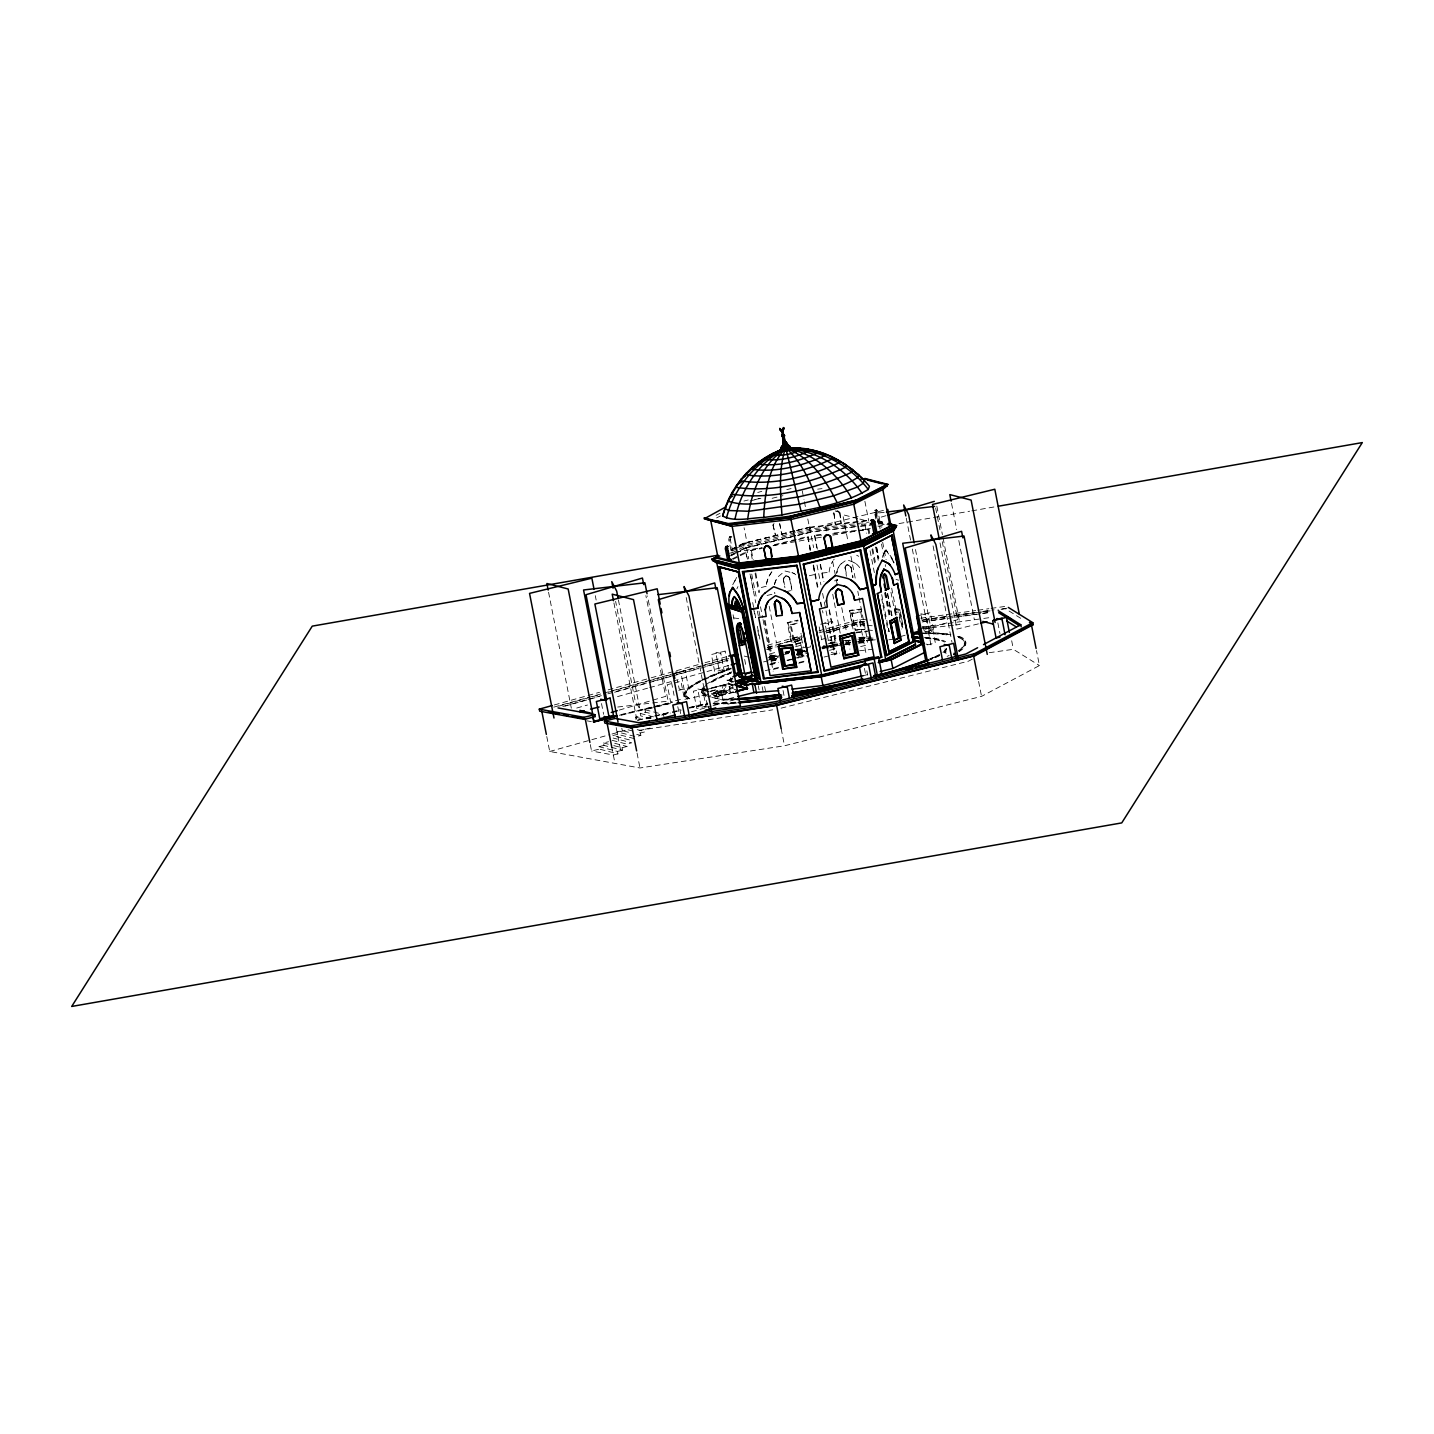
<?xml version="1.0" encoding="UTF-8"?>
<svg xmlns="http://www.w3.org/2000/svg" width="1434" height="1434" viewBox="0 0 1434 1434"><rect width="100%" height="100%" fill="white"/><g stroke="black" fill="none" stroke-linecap="round" stroke-linejoin="round"><path stroke-width="0.75" stroke-dasharray="5 3.75" d="M841.328 563.723A8.747 7.654 63.2 0 0 839.732 565.337A18.212 15.935 63.2 0 0 836.972 572.291L836.775 572.542A18.893 16.527 63.2 0 0 836.649 573.636M727.325 692.389L723.31 690.435L724.242 685.076L725.98 685.524L725.048 690.883L727.325 692.389L723.471 693.339L715.172 691.331L722.682 694.128L724.457 692.747L724.188 691.367L716.857 689.467L717.125 690.847L724.457 692.747M723.471 693.339L724.779 685.828L725.98 685.524M895.82 615.527L894.78 608.231L899.835 609.54L903.348 631.605M810.174 550.405L807.969 536.459L771.833 545.296M732.738 584.731L736.717 577.203L733.079 584.696M736.879 588.818L737.954 586.578M892.593 559.511A26.672 7.797 76.3 0 0 892.378 559.063A17.029 4.983 76.3 0 0 890.55 556.016L886.122 549.993L883.362 554.349A17.029 4.983 76.3 0 0 882.609 556.733A26.672 7.797 76.3 0 0 882.484 557.467M886.122 549.993L883.72 554.259A17.029 4.983 76.3 0 0 882.968 556.643A26.672 7.797 76.3 0 0 882.842 557.396M958.611 650.552A92.887 13.731 -11.1 0 0 961.085 648.652L963.756 645.21A184.43 27.264 -11.1 0 0 957.822 636.624M959.095 636.32A185.775 27.461 -11.1 0 1 965.082 644.977L962.393 648.437A94.25 13.928 -11.1 0 1 958.808 651.054A92.887 13.731 -11.1 0 0 961.228 649.297L963.881 645.874A184.43 27.264 -11.1 0 0 957.948 637.27M958.934 651.699A94.25 13.928 -11.1 0 0 962.519 649.1L965.207 645.641A185.775 27.461 -11.1 0 0 954.237 635.585M869.703 533.323L868.861 528.949L868.018 529.863M776.547 655.786L771.582 657.614L782.211 655.033M852.28 613.698L861.565 611.816L851.778 612.963L855.202 630.422L865.007 629.275L855.435 629.795L851.778 612.963M899.028 612.121L895.3 612.085L899.028 612.121L902.452 629.58L901.538 628.988M841.149 563.795L846.813 559.672L853.624 562.289A8.747 7.654 63.2 0 1 855.757 563.472A18.481 16.168 63.2 0 1 860.418 568.778M972.288 659.156L968.47 661.182L779.182 708.629M546.766 736.52L549.706 751.47L639.976 767.979L784.506 745.77L981.555 696.386L1039.435 665.555L1036.495 650.606M716.104 515.29L719.976 513.336M716.606 517.907L720.477 515.953M731.215 549.383L737.076 546.426M739.012 545.44L742.92 543.468L809.995 527.103L810.658 532.122L797.734 535.276M731.268 549.688L743.439 543.791L746.021 547.896L740.374 550.746M731.716 549.885L745.608 542.877L794.687 530.903M730.999 550.513L732.469 550.333L730.408 539.829A3.639 1.685 83.4 0 1 730.964 537.105A4.535 2.097 83.4 0 0 731.286 536.334L729.816 536.513A4.535 2.097 83.4 0 1 729.476 537.23A3.639 1.685 83.4 0 0 728.902 540.009L730.999 550.513L733.849 549.079M735.427 548.72L747.06 542.859L744.085 527.748M732.093 551.068L743.708 545.207L795.261 532.623M731.806 552.986L737.506 550.118M739.406 549.168L745.106 546.282L810.389 530.347L859.056 524.683M730.874 555.012L738.402 551.23M740.285 550.28L745.931 547.429L810.568 531.656L858.751 526.045M730.964 555.496L738.492 551.696M730.713 555.908L734.674 553.9M736.664 552.897L746.594 547.896L795.673 535.922M732.362 558.794L738.098 555.908M739.998 554.94L745.734 552.054L747.562 559.332M732.882 559.403L738.815 556.553M740.356 555.639L746.289 552.789M837.331 510.88L836.614 511.257A4.535 3.961 63.2 0 1 835.628 510.845A4.535 3.961 63.2 0 1 835.269 511.185M833.996 513.605L835.323 524.468L833.996 513.605A3.639 3.191 63.2 0 1 834.212 512.601M820.929 534.541L814.404 535.294L821.592 535.205M822.202 573.044L829.103 572.309M844.823 568.222A3.944 3.46 63.2 0 1 846.347 565.39A4.356 3.818 63.2 0 0 847.118 564.709L847.53 564.494A4.356 3.818 63.2 0 0 848.534 564.96A3.944 3.46 63.2 0 1 851.079 567.344L853.051 577.4M846.347 565.372L846.759 565.175A4.356 3.818 63.2 0 0 847.53 564.494M847.118 564.709A4.356 3.818 63.2 0 0 848.103 565.175L848.534 564.96M836.972 572.291L836.811 572.381A18.212 15.935 63.2 0 1 839.589 565.426M846.777 565.175A3.944 3.46 63.2 0 0 845.253 568.025L846.418 576.289M851.079 567.344L852.621 577.615M837.42 580.501L837.402 579.479L837.42 580.501L833.728 580.931M947.121 656.342L949.129 655.481M796.82 530.383L809.995 527.103M885.997 515.684L877.931 518.068L880.082 529.021M619.327 710.081L665.663 696.368L645.874 595.576M901.144 636.391L905.177 635.208M925.324 629.257L951.513 621.496M953.538 620.904L957.554 619.721L942.084 540.833M727.863 704.273L735.929 701.889M554.349 704.936L599.555 692.281M608.177 689.862L649.064 678.407M651.215 677.798L702.893 663.333M705.044 662.723L728.723 656.091M767.459 645.246L801.911 635.603M819.119 630.781L860.024 619.327L870.797 620.115M553.775 707.141L601.24 693.841M603.391 693.249L728.508 658.206M767.351 647.326L802.305 637.628M819.119 632.824L860.418 621.334L864.738 621.657M558.937 706.084L599.771 694.648M608.357 692.228L647.057 681.401M649.19 680.792L670.682 674.769M672.833 674.177L698.627 666.953M700.778 666.344L728.723 658.529M767.405 647.684L776.009 645.282M778.16 644.673L801.785 638.058M825.428 631.426L859.826 621.8L864.075 622.123M562.845 706.442L605.757 694.432M607.908 693.823L650.821 681.813M652.972 681.204L674.41 675.199M676.561 674.589L698.017 668.585M706.603 666.183L728.06 660.178M766.67 649.351L775.256 646.949M794.561 641.536L800.997 639.743M826.755 632.519L856.779 624.113L863.071 624.579M564.96 706.137L599.484 696.476M614.577 692.246L646.931 683.176M649.1 682.584L670.664 676.543M672.833 675.934L698.716 668.674M700.867 668.083L726.751 660.823M767.746 649.351L776.368 646.931M797.179 623.109L790.224 624.794L793.647 642.271L802.251 639.672M825.984 633.039L856.188 624.579L865.007 625.224M576.737 708.038L587.474 705.026M617.516 696.619L647.541 688.195M649.692 687.603L671.148 681.598M673.299 680.989L729.081 665.358M769.843 653.94L776.278 652.147M795.583 646.734L802.018 644.924M821.323 639.528L836.345 635.316M549.706 751.47L609.88 734.62M612.031 734.011L627.07 729.798M691.547 711.748L710.888 706.335M713.039 705.725L734.531 699.702M757.744 492.454L761.812 491.36M754.911 499.677L759.195 498.53M820.732 624.256L832.491 621.316L835.861 638.542L828.027 640.496M790.242 639.474L802 636.553M673.478 673.568L685.237 670.646L688.607 687.872L678.82 690.31M916.559 616.064L930.29 612.659L933.659 629.885L925.826 631.82M797.555 655.732L807.342 653.295M918.244 629.132L931.957 625.726L935.344 642.934L927.493 644.888M705.134 688.302L693.375 691.224L696.763 708.45L706.55 706.012M680.397 699.487L670.61 701.925L667.222 684.717L680.935 681.293L684.323 698.519M786.8 489.603L791.102 488.564M743.941 501.04L748.243 499.982M750.107 500.95L760.88 498.315M772.137 498.297L782.91 495.662M875.833 518.965L874.597 512.655A3.639 1.058 76.3 0 1 874.901 510.612A4.535 1.326 76.3 0 0 875.116 510.146L876.658 509.769A4.535 1.326 76.3 0 0 877.07 510.361A3.639 1.058 76.3 0 1 878.271 512.798L880.315 523.32L878.755 523.697L876.694 513.193A3.639 1.058 76.3 0 0 875.582 510.791M874.883 510.576L876.443 510.181A4.535 1.326 76.3 0 0 876.658 509.769M877.07 510.361L875.529 510.737A4.535 1.326 76.3 0 1 875.116 510.146M794.974 531.207L742.92 543.468L745.608 542.877L748.745 558.848M796.569 530.759L810.049 527.425M883.469 510.379L825.428 524.539L827.149 533.287M874.597 512.655L876.156 512.279A3.639 1.058 76.3 0 1 876.461 510.235M797.412 532.104L810.282 528.949L869.094 522.101M876.694 513.193L878.253 512.816M746.021 547.896L795.565 535.796M797.806 535.384L810.604 532.265L858.841 526.511M752.205 558.866L750.556 550.477L761.185 547.878M750.556 550.477L762.386 548.415M773.051 545.745L807.718 537.338L810.282 550.423M809.296 575.751L814.996 574.425L813.275 565.695M767.065 595.451L774.969 593.568L774.665 592.601L774.862 593.551M785.724 591.74L792.16 590.324L789.793 578.26A3.944 3.728 -75.6 0 0 787.141 576.163A4.356 4.123 -75.6 0 1 786.101 575.805L785.796 575.733A4.356 4.123 -75.6 0 1 784.972 576.54A3.944 3.728 -75.6 0 0 783.34 579.677L784.936 587.725M733.814 617.911L740.894 618.95M790.905 641.213L787.266 622.661L797.788 620.097M787.266 622.661L798.236 620.814M790.224 624.794L797.501 623.826M801.57 639.707L794.364 641.482L791.209 625.367M793.647 642.271L801.911 640.245M796.3 643.597L805.926 641.231M795.942 644.296L802.305 642.755M784.954 652.147L810.873 645.874M785.187 653.689L789.507 652.631M798.146 650.516L802.448 649.477M784.344 654.513L788.592 653.474M797.089 651.394L803.47 649.835M769.807 658.331L778.268 656.252M797.34 651.592L803.703 650.05M769.395 658.887L777.999 656.79M797.34 652.058L803.793 650.498M769.807 659.909L778.286 657.847M797.143 653.133L805.836 651.126M844.196 643.024L822.757 646.895L828.458 648.204M763.533 661.916L778.375 658.296M797.232 653.581L805.765 651.502M822.847 647.343L833.513 644.726M770.99 660.859L777.389 659.282M796.605 654.603L805.137 652.524M822.202 648.347L828.601 646.788M771.42 660.841L777.766 659.299M796.82 654.639L805.299 652.578M826.468 647.415L850.219 643.723M771.08 661.307L777.855 659.748M796.677 655.051L805.388 653.026M821.987 648.867L828.691 647.236M832.598 646.286L843.801 644.942M770.811 663.494L777.174 661.934M798.362 656.772L804.707 655.213M769.879 664.39L778.483 662.293M787.069 660.196L791.371 659.138M793.522 658.618L804.259 655.983M770.183 664.784L778.662 662.705M787.123 660.644L795.601 658.582M797.716 658.063L808.31 655.463M829.515 650.301L835.861 648.742L836.882 653.904L832.634 654.944M860.633 646.573L867.086 644.995M733.276 682.1L727.038 680.074L732.774 678.658M765.254 670.682L780.096 667.061M799.168 662.418L807.647 660.339M830.949 654.657L839.625 653.097M727.128 680.523L731.734 679.483M773.32 669.427L779.666 667.885M798.738 663.225L807.217 661.146M824.174 657.023L830.519 655.463M733.437 688.266L704.345 695.365L703.269 689.897L728.884 683.57L733.419 684.735M706.747 689.449L728.884 683.57M703.359 690.363L728.651 684.197L733.025 685.327M978.418 623.862L956.926 629.114L939.772 541.64M710.78 691.027L717.018 689.521L708.808 692.013L702.624 689.969L709.113 691.851M729.207 686.725L732.935 684.86M715.172 691.331L717.125 690.847M621.101 714.58L672.349 702.068M733.383 687.119L729.458 688.069L737.309 690.095M619.398 715.279L672.223 702.373M684.86 699.29L705.6 694.916L703.377 692.353A140.944 20.829 -11.1 0 1 704.219 687.513M705.474 694.253L704.184 694.576A142.289 21.026 -11.1 0 1 702.911 687.728M621.227 715.243L670.341 703.252M722.682 694.128L720.908 695.526L713.576 693.644L715.351 692.246M670.234 703.538L644.942 709.722L663.494 714.49L669.947 712.913M711.622 694.128L719.133 696.942L711.802 695.042L713.576 693.644M733.706 692.335L721.589 695.293L715.817 693.805L724.188 691.367M715.817 693.805L724.027 691.313M725.586 691.941L721.714 692.873L723.023 685.38L724.779 685.828M651.036 718.542L640.729 715.889L640.245 713.433L645.425 712.178L651.61 713.756M713.397 692.73L721.822 694.665L732.362 692.102M733.616 691.869L721.589 695.293M718.954 696.01L720.908 695.526M636.051 719.599L635.567 717.143L640.729 715.889M719.133 696.942L709.848 695.526M637.395 720.173L652.542 716.48M654.711 715.942L669.821 712.268M689.162 707.536L707.625 703.036L707.733 704.309L691.869 707.787M735.767 698.645L722.736 699.344A134.204 19.843 -11.1 0 0 734.674 699.021M637.843 720.298L652.936 716.606M655.087 716.086L670.18 712.393M672.331 711.873L680.953 709.776M689.575 707.661L707.589 703.646M689.306 708.199L707.751 703.682M714.24 702.104L724.116 699.003M646.591 718.846L650.911 717.789M661.683 715.154L670.305 713.057M672.456 712.519L681.078 710.422M711.945 697.318L722.897 700.133L735.714 697.014M634.204 738.582L617.713 734.351L617.247 731.896L622.302 730.659L628.486 732.254M617.713 734.351L612.659 735.588L631.211 740.356M863.196 675.701L867.445 674.661M650.014 728.06L644.942 729.297L645.425 731.752L640.371 732.989L636.248 731.914M613.806 745.608L622.051 747.723L622.517 750.179L603.983 745.411L603.499 742.955L608.554 741.719M640.371 732.989L640.855 735.427L635.782 736.664L617.247 731.896M598.91 746.648L617.462 751.416L617.946 753.872L599.394 749.104L598.91 746.648L603.983 745.411M590.288 744.587L591.561 751.004L599.394 749.104M612.193 740.338L626.622 744.049L631.695 742.812L613.143 738.044M622.051 747.723L627.106 746.487L626.622 744.049M617.462 751.416L622.517 750.179M617.946 753.872L613.34 755.001L591.561 751.004M726.984 553.649L762.279 547.483M773.302 545.547L821.843 537.069M832.867 535.133L870.366 528.572M899.046 523.571L969.635 511.221M971.84 510.845L993.905 506.991M639.098 730.354L772.639 709.83M920.843 618.215L975.712 610.543M977.898 610.239L988.868 608.697M991.073 608.392L1006.435 606.241L1006.829 608.267L998.046 609.504M923.962 619.631L945.902 616.566M954.668 615.347L974.403 612.587M983.186 611.368L994.138 609.826M923.442 619.918L945.382 616.853M954.166 615.634L980.497 611.942M982.684 611.637L989.263 610.723M922.241 620.348L946.315 616.996M948.501 616.692L974.761 613.017M976.948 612.712L990.069 610.884M1001.022 609.342L1005.395 608.733L1022.155 619.183M923.388 621.531L945.382 618.466M954.184 617.229L980.569 613.537M982.774 613.232L989.37 612.318M922.17 621.962L990.159 612.461M922.205 627.034L981.591 618.735M983.796 618.43L990.392 617.498M989.281 652.685L1013.354 649.315L1039.435 665.555M884.24 512.297L875.475 513.318L876.766 519.897M922.779 628.827L953.449 625.224M955.636 624.973L960.027 624.453L942.837 536.8M617.731 707.034L668.119 701.118L647.487 595.935M817.631 489.155L822.023 488.636M809.618 527.246L870.33 520.183M729.816 536.513A4.535 2.097 83.4 0 0 730.336 536.8L731.824 536.621M809.475 527.604L869.291 520.524M729.476 537.23L730.946 537.051M728.938 540.009L730.408 539.829M861.278 524.414L870.115 523.392M860.938 525.776L871.89 524.503M860.472 526.457L871.98 524.987M833.996 533.018L860.131 529.971M862.318 529.72L868.861 528.949M832.527 533.986L868.179 529.773L868.879 534.219M753.226 589.894L750.574 574.586M853.015 628.988L849.376 610.436L861.368 609.038M849.376 610.436L861.834 609.791M856.206 632.233L866.871 630.978M855.847 632.878L867.911 631.462M858.643 637.646L867.391 636.553M857.891 639.223L871.191 637.682M846.311 641.177L850.667 640.657M859.378 639.654L874.632 637.879M846.365 642.773L850.667 642.271M859.289 641.267L874.381 639.51M833.387 644.386L837.814 643.884M857.711 641.554L870.976 640.012M833.477 644.852L837.904 644.332M857.801 642.002L868 640.711M858.643 642.844L867.552 641.715M845.827 644.798L850.308 644.171M858.733 643.292L867.642 642.163M888.865 639.797L893.669 639.134M859.522 650.785L872.786 649.243M723.238 699.684L737.847 699.254M713.092 703.198L726.088 702.803A150.516 22.245 -11.1 0 0 735.929 702.158M714.204 703.449L725.21 703.126A151.861 22.442 -11.1 0 0 735.122 702.481M713.218 703.843L726.231 703.449A150.516 22.245 -11.1 0 0 736.054 702.803M714.329 704.112L725.335 703.771A151.861 22.442 -11.1 0 0 739.424 702.803M864.612 623.198L855.793 622.553L856.188 624.579M867.212 625.385L873.844 625.887M872.464 630.404L857.801 629.311L856.779 624.113M587.115 720.854L591.346 721.625M920.861 613.806L925.97 614.917L929.357 632.143L924.249 631.014L922.976 624.561M922.546 626.855L927.655 627.984L931.042 645.21L925.934 644.081M824.783 622.84L828.189 623.593L831.559 640.819L826.45 639.689M749.122 657.166L743.995 656.037L746.11 666.792M675.826 671.793L680.935 672.904L684.305 690.13L679.196 689.001L677.511 680.397M877.787 520.757L886.122 522.908M877.841 521.08L886.176 523.213M877.303 521.241L885.585 523.356M878.289 522.227L888.22 524.772M877.59 522.657L885.853 524.79M879.365 523.464L885.764 525.095M857.675 518.516L842.762 514.681L847.924 540.923M859.808 519.072L864.057 520.166L866.638 533.287M878.415 524.701L882.484 525.74M877.913 526.063L881.928 527.085M773.016 525.095L775.597 535.724L773.016 525.095A3.639 3.442 -75.6 0 1 773.661 523.302M895.999 579.479L898.652 580.161M751.47 551.014L753.298 559.78M792.285 572.793L791.927 572.704A8.747 8.263 -75.6 0 1 794.167 573.636A18.481 17.459 -75.6 0 1 795.798 574.765M784.972 576.54L785.276 576.611A4.356 4.123 -75.6 0 0 786.101 575.805M785.796 575.733A4.356 4.123 -75.6 0 0 786.836 576.074A3.944 3.728 -75.6 0 1 789.489 578.171L789.793 578.26M783.34 579.677L785.24 587.797M894.565 609.127L899.172 610.31M766.168 586.273L758.873 588.119M800.656 633.792L801.642 634.043M828.386 646.824L822.775 645.39L823.439 648.831M830.25 647.308L835.861 648.742M831.272 652.47L836.882 653.904M804.044 651.126L805.03 651.377M732.864 679.107L730.211 678.013M733.581 681.455L727.827 679.967L728.651 684.197M727.038 680.074L733.67 681.903M728.562 683.731L733.509 685.201M725.712 690.148L737.936 693.285M723.31 690.435L725.048 690.883M703.269 689.897L709.023 691.385M715.727 693.339L721.911 695.131M702.535 679.931A158.547 23.428 -11.1 0 0 686.133 695.884L689.073 698.268M686.115 695.884L689.216 698.914M640.245 713.433L656.736 717.681M635.567 717.143L641.751 718.739M637.18 729.619L645.425 731.752M628.002 729.798L634.187 731.394M636.732 734.369L640.855 735.427M614.738 743.314L627.106 746.487M603.499 742.955L611.744 745.088M705.779 695.078L703.502 693.016A140.944 20.829 -11.1 0 1 704.345 688.159M684.789 696.153L687.424 699.075L684.789 696.153A159.891 23.643 -11.1 0 1 706.388 677.69M885.782 550.082L890.209 556.105A17.029 4.983 76.3 0 1 892.02 559.152M1011.687 640.765L1013.354 649.315M997.849 622.84L999.964 633.595M951.531 503.352L956.675 529.594M958.808 540.51L974.26 619.237M978.615 681.437L981.555 696.386M936.814 506.13L942.407 534.613M935.631 507.959L936.922 514.537M937.352 516.724L938.643 523.302M939.073 525.489L939.933 529.863M933.068 545.87L951.979 642.289M945.024 648.795L946.297 655.248M946.512 648.293A166.792 24.647 -11.1 0 1 944.648 650.857L944.791 651.52A75.195 11.114 -11.1 0 1 943.715 652.506M915.484 549.527L931.813 632.806L926.884 623.324L912.275 548.81M939.449 654.979A76.629 11.329 -11.1 0 1 934.161 657.399L934.287 658.045A134.204 19.843 -11.1 0 1 930.899 659.425M906.252 518.14L910.554 540.044M939.36 654.549A75.195 11.114 -11.1 0 1 933.086 657.489L933.211 658.134A132.86 19.646 -11.1 0 1 929.859 659.515M921.291 615.957L922.564 622.41M900.247 611.601L901.466 617.785M901.861 619.846L903.492 628.092M899.172 616.907L900.355 622.948M882.663 542.177L886.104 559.708M891.697 588.191L896.859 614.487M876.156 512.279L878.217 522.783M894.78 608.231L896.34 615.58M881.498 544.006L884.061 557.145M890.944 592.206L895.246 614.128M887.7 593.568L892.36 617.301M887.341 593.658L892.002 617.391M876.819 547.752L878.863 558.22M885.62 592.636L890.299 616.495M876.461 547.143L878.612 558.041M885.37 592.547L890.012 616.19M876.12 547.232L878.253 558.131M875.6 547.017L878.2 560.246M884.581 592.851L889.367 617.212M864.881 501.291L868.699 520.721M888.524 628.182L889.205 631.641M872.714 548.63L875.708 563.938M881.713 594.554L889.008 631.731M872.033 549.401L874.865 564.745M881.785 599.089L882.627 603.373M883.039 605.524L884.312 611.977M884.724 614.128L888.112 631.318M870.062 550.781L874.364 572.632M850.918 556.231L855.202 578.099M857.783 591.22L858.643 595.594M859.074 597.781L867.229 639.331M860.83 612.694L863.985 628.809M860.024 619.327L860.418 621.334M859.826 621.8L866.53 655.983M866.853 670.861L867.695 675.163M845.253 568.025L846.831 576.074M864.433 668.387L865.706 674.84M849.896 611.189L853.23 628.217M832.724 561.716L835.735 577.024M836.165 579.211L837.026 583.584M841.74 607.64L846.454 631.695M848.175 640.442L849.896 649.19M832.742 594.232L840.199 633.165M814.942 535.975L817.344 549.15M820.499 564.333L823.905 581.648M829.372 609.575L835.413 642.432L829.031 609.898M814.404 535.294L816.86 547.878M820.158 564.638L823.492 581.702M833.423 644.278L835.197 653.617M802.287 490.93L803.972 499.57M804.402 501.721L805.675 508.192M807.79 518.983L813.616 547.609M817.022 564.996L820.911 584.857M822.596 593.371L825.59 608.643M826.02 610.83L834.678 654.962M807.969 536.459L810.533 549.581M813.544 564.888L818.258 588.944M820.84 602.065L822.973 612.999M825.554 626.12L826.844 632.681M827.275 634.868L828.565 641.428M813.168 565.659L817.398 587.277M820.356 602.316L821.198 606.618M819.19 626.891L821.736 639.797M801.498 638.13L803.201 646.788M789.489 578.171L791.855 590.252M788.27 623.234L792.016 642.396M769.18 606.241L776.493 642.97M783.054 690.525L784.308 696.996M755.754 572.829L759.59 592.385M765.075 620.313L772.227 656.844M755.091 573.546L758.819 592.547M764.358 620.743L772.101 661.576M760.522 606.761L762.619 617.48M763.031 619.631L773.141 671.166M751.739 574.084L756.489 598.283M759.016 611.189L759.93 615.813M781.154 728.687L784.506 745.77M745.734 552.054L747.239 559.368M750.018 573.923L755.754 602.782M757.313 611.099L758.281 615.67M752.689 602.513L754.374 611.153M754.804 613.304L755.646 617.624M757.349 626.246L758.622 632.735M759.034 634.886L759.877 639.206M753.621 609.02L755.324 617.66M757.851 630.601L759.124 637.09M764.645 686.528L765.505 690.919M762.207 686.814L763.067 691.206M758.263 685.757L759.088 689.987M733.097 614.774L733.939 619.076M730.892 677.888L732.702 687.101M729.117 686.277L730.103 691.278M721.822 694.665L722.897 700.133M716.373 693.267L717.448 698.734M686.205 597.512L707.267 704.901M679.806 709.221L680.666 713.594M677.78 706.657L679.214 713.54M671.524 682.441L674.07 695.365M663.368 713.845L663.978 716.946M644.816 709.059L645.425 712.178M618.413 599.896L639.923 709.454L634.993 699.971L615.634 601.366M613.913 602.907L636.66 718.793M637.037 753.029L639.976 767.979M621.818 728.203L622.302 730.659M595.289 595.666L596.15 600.039M616.172 727.558L620.689 750.627M611.655 746.415L614.989 763.408M601.509 703.556L603.624 714.311M548.577 592.26L571.324 708.163M736.951 699.577A134.204 19.843 -11.1 0 1 722.861 699.989L704.327 695.221A142.289 21.026 -11.1 0 1 706.012 685.488M710.655 682.333A142.289 21.026 -11.1 0 1 731.932 672.492M770.775 659.855A142.289 21.026 -11.1 0 1 778.554 657.722M939.485 655.195A75.195 11.114 -11.1 0 1 933.211 658.134M946.637 648.957A166.792 24.647 -11.1 0 1 944.791 651.52M926.095 638.453A166.792 24.647 -11.1 0 1 941.278 641.177M796.802 653.33A100.308 14.824 -11.1 0 1 805.693 651.287M827.561 646.824A100.308 14.824 -11.1 0 1 836.685 645.175M845.719 643.687A100.308 14.824 -11.1 0 1 850.165 642.988M858.894 641.751A100.308 14.824 -11.1 0 1 867.319 640.675M871.388 640.227A100.308 14.824 -11.1 0 1 875.367 639.815M711.891 682.154A140.944 20.829 -11.1 0 1 731.089 673.138M771.456 659.909A140.944 20.829 -11.1 0 1 777.21 658.314M924.589 633.685A184.43 27.264 -11.1 0 1 946.727 634.832M796.067 650.749A117.964 17.441 -11.1 0 1 802.377 649.315M830.232 643.669A117.964 17.441 -11.1 0 1 836.685 642.504M845.2 641.052A117.964 17.441 -11.1 0 1 849.43 640.371M859.826 638.811A117.964 17.441 -11.1 0 1 867.928 637.7M686.259 696.548A158.547 23.428 -11.1 0 1 702.66 680.576M704.255 679.806A158.547 23.428 -11.1 0 1 729.243 669.75M768.05 657.812A158.547 23.428 -11.1 0 1 775.74 655.75L775.615 655.087A158.547 23.428 -11.1 0 0 769.825 656.647M800.011 652.362A101.653 15.021 -11.1 0 1 805.442 651.126M822.023 647.666A101.653 15.021 -11.1 0 1 827.597 646.609M829.461 646.268A101.653 15.021 -11.1 0 1 836.847 644.942M846.006 643.436A101.653 15.021 -11.1 0 1 849.609 642.862M859.342 641.464A101.653 15.021 -11.1 0 1 872.015 639.923M925.432 638.005A168.136 24.844 -11.1 0 1 942.55 640.89M944.325 652.828A76.629 11.329 -11.1 0 0 946.099 651.305L945.956 650.642A76.629 11.329 -11.1 0 1 943.411 652.703M939.593 655.625A76.629 11.329 -11.1 0 1 934.287 658.045M684.932 696.816A159.891 23.643 -11.1 0 1 706.514 678.336M710.206 676.723A159.891 23.643 -11.1 0 1 732.38 668.387M769.341 657.238A159.891 23.643 -11.1 0 1 775.167 655.679L775.041 655.015A159.891 23.643 -11.1 0 0 769.216 656.575M921.488 633.398A185.775 27.461 -11.1 0 1 947.928 634.509M785.33 653.097A119.327 17.638 -11.1 0 1 789.453 652.094M795.745 650.606A119.327 17.638 -11.1 0 1 802.126 649.172M828.117 643.848A119.327 17.638 -11.1 0 1 836.811 642.271M845.451 640.801A119.327 17.638 -11.1 0 1 849.717 640.12M860.239 638.542A119.327 17.638 -11.1 0 1 870.438 637.162M920.359 633.057A184.43 27.264 -11.1 0 1 950.921 634.85M711.766 681.509A140.944 20.829 -11.1 0 1 730.964 672.492M769.449 659.783A140.944 20.829 -11.1 0 1 777.085 657.668M800.208 651.843A100.308 14.824 -11.1 0 1 805.567 650.624M821.933 647.218A100.308 14.824 -11.1 0 1 827.436 646.16M829.264 645.82A100.308 14.824 -11.1 0 1 836.56 644.529M845.594 643.024A100.308 14.824 -11.1 0 1 850.039 642.342M858.751 641.088A100.308 14.824 -11.1 0 1 871.263 639.564M924.159 637.664A166.792 24.647 -11.1 0 1 944.379 642.073M944.648 650.857A75.195 11.114 -11.1 0 1 942.909 652.362M933.068 657.489A132.86 19.646 -11.1 0 1 929.716 658.851M934.161 657.399A134.204 19.843 -11.1 0 1 930.774 658.78M925.306 637.341A168.136 24.844 -11.1 0 1 945.687 641.787M799.885 651.699A101.653 15.021 -11.1 0 1 805.316 650.48M827.472 645.945A101.653 15.021 -11.1 0 1 836.721 644.296M845.881 642.773A101.653 15.021 -11.1 0 1 849.484 642.217M859.217 640.819A101.653 15.021 -11.1 0 1 867.767 639.743M705.887 684.825A142.289 21.026 -11.1 0 1 731.806 671.829M768.749 659.748A142.289 21.026 -11.1 0 1 778.429 657.077M710.081 676.077A159.891 23.643 -11.1 0 1 732.254 667.724M785.635 652.542A117.964 17.441 -11.1 0 1 789.722 651.556M795.942 650.086A117.964 17.441 -11.1 0 1 802.251 648.67M806.482 647.738A117.964 17.441 -11.1 0 1 810.748 646.824M830.107 643.006A117.964 17.441 -11.1 0 1 836.56 641.858M840.826 641.106A117.964 17.441 -11.1 0 1 847.189 640.066M859.701 638.148A117.964 17.441 -11.1 0 1 867.803 637.054M785.205 652.434A119.327 17.638 -11.1 0 1 789.327 651.43M795.619 649.961A119.327 17.638 -11.1 0 1 802 648.509M830.178 642.791A119.327 17.638 -11.1 0 1 836.685 641.625M860.113 637.879A119.327 17.638 -11.1 0 1 870.313 636.517M707.536 677.583A158.547 23.428 -11.1 0 1 729.117 669.104M925.486 632.717A185.775 27.461 -11.1 0 1 947.802 633.864M730.354 536.836A3.639 1.685 83.4 0 1 731.286 537.535M833.226 513.964A3.639 3.191 63.2 0 1 833.602 512.745M836.775 511.275A3.639 3.191 63.2 0 1 839.284 513.247M837.492 510.916A3.639 3.191 63.2 0 1 840.001 512.888M773.32 525.256A3.639 3.442 -75.6 0 1 774.037 523.482M829.121 572.023A26.672 23.338 63.2 0 1 832.76 561.088M856.636 555.209A17.029 14.896 63.2 0 1 858.697 556.356M833.513 560.102A17.029 14.896 63.2 0 1 834.194 559.206M848.103 565.175A3.944 3.46 63.2 0 1 850.649 567.541M853.463 562.361A8.747 7.654 63.2 0 1 855.596 563.544M892.02 559.152A26.672 7.797 76.3 0 1 892.683 560.497M892.898 560.963A26.672 7.797 76.3 0 1 893.74 562.899M893.257 560.873A26.672 7.797 76.3 0 1 894.081 562.809M885.316 566.52A18.212 5.324 76.3 0 1 885.387 564.655M771.761 571.915A17.029 16.097 -75.6 0 0 770.793 573.224A26.672 25.203 -75.6 0 0 766.204 585.968A26.672 25.203 -75.6 0 1 770.9 573.259A17.029 16.097 -75.6 0 1 771.868 571.933M783.645 579.748A3.944 3.728 -75.6 0 1 785.276 576.611M774.468 584.355A18.212 17.208 -75.6 0 1 777.3 577.759M774.593 584.391A18.212 17.208 -75.6 0 1 777.407 577.794A8.747 8.263 -75.6 0 1 779.092 575.912L784.918 570.983L792.052 572.74A8.747 8.263 -75.6 0 1 794.293 573.654M839.822 512.924L841.149 523.786L839.822 512.924M725.102 651.108L711.389 654.531L714.759 671.739L728.472 668.334L725.102 651.108M799.67 638.327L794.561 637.216L797.931 654.424L803.04 655.553L799.67 638.327M720.8 653.384L715.691 652.255L719.061 669.481L724.17 670.592L720.8 653.384M702.785 690.077L697.677 688.947L701.065 706.173L706.173 707.303L702.785 690.077M779.684 523.733L781.745 534.237L779.684 523.733"/><path stroke-width="1.5" d="M783.215 434.09L784.488 435.577L783.663 436.832L783.125 434.108L784.434 436.097L782.498 434.197L782.785 436.958L782.48 434.161L782.319 436.671L782.659 434.09L784.488 435.577L784.165 436.653L782.372 430.29M786.603 443.088C795.619 453.269 788.915 447.659 786.28 442.335C781.942 439.324 782.785 454.793 787.714 450.67M779.827 428.927C780.544 427.655 785.975 440.65 782.677 434.645C782.516 437.567 783.072 449.021 783.95 441.6M782.05 436.115C783.107 429.483 784.147 442.425 786.406 450.957M785.079 451.208L781.799 430.379M743.744 608.679L742.149 609.88L727.45 606.116L726.751 605.291L729.53 604.861L726.626 604.288L738.528 606.725L737.166 604.574A3.944 1.147 76.3 0 0 735.929 601.778A4.356 1.273 76.3 0 1 735.499 601.115A4.356 1.273 76.3 0 1 735.284 601.617A3.944 1.147 76.3 0 0 735.068 604.037L735.534 606.403M740.177 630.655A51.283 6.077 77.9 0 0 741.701 638.775L742.131 645.067L739.765 639.188A50.369 14.734 76.3 0 1 738.331 631.05A7.582 2.223 76.3 0 1 738.116 628.54A10.217 2.993 76.3 0 1 738.42 625.152A34.792 10.181 76.3 0 1 739.137 623.88L739.872 622.679L741.306 623.933M774.163 454.166L781.62 449.631C752.599 460.404 730.48 486.251 722.611 516.007C735.086 522.46 750.341 517.71 763.73 517.477C764.842 493.798 768.086 467.645 784.613 449.344C803.488 443.536 770.327 453.52 784.434 445.096M790.654 449.702L786.567 444.594L788.324 445.239L790.994 448.555L788.772 449.684L785.707 444.845L783.036 434.143M783.699 450.706C780.096 450.76 783.735 441.152 784.47 442.443M787.571 450.007C784.506 439.485 783.233 440.758 782.588 450.814M776.403 600.398A4.356 3.818 63.2 0 0 777.407 600.864L779.953 603.248L782.319 615.311L776.493 615.993L774.127 603.929L775.633 601.187A4.356 3.818 63.2 0 0 776.403 600.398L776.834 600.183A4.356 3.818 63.2 0 0 777.82 600.649L780.365 603.033L782.337 613.089M776.493 615.993L775.095 601.814M780.562 430.523L779.666 428.443M780.042 428.551L779.791 429.859M783.591 434.341L785.957 444.755L789.758 449.362M781.207 447.82C780.903 454.775 782.426 445.884 781.871 448.197C784.882 448.914 793.611 445.669 786.603 445.042C770.775 450.885 794.346 443.805 789.686 447.229M759.285 677.977L756.758 678.157L759.231 678.784L738.528 572.148L718.595 566.609L739.621 673.747L742.077 674.374M765.218 610.006L765.254 609.683A18.481 16.168 63.2 0 1 768.176 601.42M765.236 609.826L766.204 616.423L758.64 617.373L770.076 675.647L811.035 670.807L799.598 612.533L792.052 613.465L790.492 607.012L792.052 613.465M826.611 600.147L826.486 600.111A18.481 17.459 -75.6 0 1 829.659 591.22A8.747 8.263 -75.6 0 1 831.469 589.374L837.295 584.463L831.344 589.338M826.468 600.38L827.364 607.048L819.441 608.912L831.003 667.222L874.005 656.718L862.569 598.444L854.664 600.326L853.678 595.343M783.179 436.707C780.275 432.996 784.774 436.958 784.039 441.797C783.986 444.952 780.365 447.336 781.709 450.832M782.695 436.94L782.588 434.126M781.978 435.9L784.398 435.309L783.573 436.635M784.613 441.69C794.239 447.48 775.776 448.053 785.707 443.231M826.253 602.029L826.45 600.47M782.104 435.972L782.48 434.538M786.925 444.737C783.233 437.944 788.252 444.146 785.223 443.913M717.556 556.267L711.766 559.529L734.674 565.426L798.344 557.916L865.365 541.64L896.537 525.579L892.199 525.794L862.408 540.833L798.397 556.446L799.33 561.608L863.967 545.834L894.063 530.652L895.927 526.027M895.784 620.599L890.89 623.611L895.784 620.599L899.208 638.058L894.386 640.496L891.285 625.618M747.723 518.929C751.111 492.669 761.705 465.154 784.039 449.38M889.851 621.442L896.842 617.373L901.305 640.048L894.386 643.525L889.851 621.442L896.842 617.373M783.753 427.637C779.54 432.62 788.306 424.41 781.405 431.025L782.48 431.078M782.104 430.989L783.627 429.591L783.376 427.547M783.645 441.797L783.771 445.006L781.369 447.426M734.997 519.162C740.661 491.037 757.134 464.132 782.57 449.971M781.942 514.931C811.142 508.891 842.296 505.037 868.251 489.46L869.434 486.305C849.753 462.662 815.462 442.066 784.47 451.244C778.68 471.911 780.49 493.78 781.942 514.931L763.73 517.477M726.446 518.158C733.903 488.779 754.517 462.752 782.122 449.918M742.005 672.869L745.734 673.837C743.816 677.655 750.771 682.835 751.721 678.443L751.075 675.217L754.517 676.095M863.967 545.834L865.204 543.074L896.196 527.443M726.196 505.485L722.611 516.007M745.77 638.238L744.999 644.368L739.281 645.766L744.73 673.568L751.165 672.008M783.878 441.797L783.34 444.415L785.438 444.594M732.738 491.468L725.066 508.478L728.705 510.522L748.889 511.257L799.527 504.141L833.692 495.788L857.407 487.058L863.196 483.312L864.326 480.3C844.429 461.121 817.972 446.171 789.345 448.071M741.45 478.723L731.752 494.085C770.399 500.43 816.287 488.725 851.742 472.216L852.71 469.599L849.555 467.825M746.576 472.933L740.661 480.856C773.034 485.911 809.009 476.68 838.693 462.985L839.499 460.852L833.082 458.952M796.712 667.384L792.267 644.708L778.196 646.34L782.641 669.015L796.712 667.384L792.267 644.708M843.999 658.78L839.553 636.087L854.395 632.466L858.841 655.141L843.999 658.78L839.553 636.087M794.346 664.928L790.923 647.451L781.118 648.598L784.541 666.057L794.346 664.928L790.923 647.451M845.558 655.607L842.134 638.13L852.459 635.62L855.883 653.079L845.558 655.607L842.134 638.13M782.355 445.974L787.589 445.132M782.821 445.508L783.932 445.132M785.42 444.146L786.119 442.138M782.337 446.799C785.079 442.586 779.791 448.448 781.458 450.778M864.756 661.343L824.371 671.202L803.345 564.064L860.759 550.047L881.767 657.184L877.518 658.224M796.91 565.229L817.936 672.367L763.48 678.712L742.471 571.574L796.91 565.229L817.936 672.367M729.422 608.769L742.077 677.26L728.418 607.604L741.934 611.977L728.418 607.604M890.138 564.888A17.029 7.851 83.4 0 0 887.861 563.06L882.179 560.264L878.2 567.792A17.029 7.851 83.4 0 0 876.963 571.395A26.672 12.297 83.4 0 0 875.995 584.086M883.936 569.226L881.247 574.12A8.747 4.033 83.4 0 0 880.601 575.966A18.481 8.514 83.4 0 0 879.938 584.767L881.336 591.668L880.279 584.893A18.481 8.514 83.4 0 1 880.942 575.93A8.747 4.033 83.4 0 1 881.569 574.066L883.936 569.226L887.61 571.037A8.747 4.033 83.4 0 1 888.793 571.969M743.529 608.195A26.672 7.797 76.3 0 0 739.048 596.49A17.029 4.983 76.3 0 0 737.219 593.443L732.792 587.42L730.031 591.776A17.029 4.983 76.3 0 0 729.279 594.16A26.672 7.797 76.3 0 0 729.135 604.664M732.792 587.42L730.39 591.686A17.029 4.983 76.3 0 0 729.619 594.07A26.672 7.797 76.3 0 0 729.368 596.024M892.307 534.99L865.58 548.469L886.606 655.607L913.333 642.127L892.307 534.99L865.294 549.061L872.123 583.943M763.48 678.712L817.398 671.686M774.844 601.796L776.063 600.864A4.356 3.818 63.2 0 0 776.834 600.183M811.124 601.563L818.671 599.788L811.124 601.563L803.847 564.494L860.759 550.047M784.541 666.057L793.844 664.193M782.641 669.015L796.211 666.631M842.726 638.596L852.459 635.62M840.163 636.571L854.395 632.466M751.434 469.33L760.629 461.049L772.048 454.865M705.887 519.036L732.129 526.314L791.335 519.413L853.768 504.176L882.824 489.532L886.714 486.126M826.414 583.064L835.413 575.464L846.562 578.207A17.029 16.097 -75.6 0 1 850.864 579.999A26.672 25.203 -75.6 0 1 859.808 589.446A26.672 25.203 -75.6 0 0 850.738 579.963M766.545 458.02L780.096 450.133M765.021 593.049L773.679 586.703L784.183 590.754A17.029 14.896 63.2 0 1 788.306 593.049A26.672 23.338 63.2 0 1 796.892 603.391M742.83 477.845L745.572 476.052M741.414 481.949L736.825 484.925L735.947 487.309C772.084 492.938 812.236 482.631 845.397 467.359L846.275 464.974L843.407 463.343M732.792 495.985L729.171 498.333L728.131 501.165C750.376 508.622 775.274 499.749 797.967 497.078C818.187 492.077 839.84 488.922 857.675 477.54L858.733 474.726L855.327 472.808M782.211 436.456L784.273 435.99M784.595 442.479C786.603 440.901 787.463 444.809 785.007 444.486M784.219 442.765L786.262 442.407L783.287 443.267M785.187 443.662L786.388 442.64L785.097 441.439M785.151 443.375L786.567 443.16L784.434 442.246M977.612 647.738L965.835 653.994L775.507 701.71L638.883 722.7L615.401 718.398L604.467 721.069L604.861 723.094L630.817 727.845L776.636 705.438L974.815 655.768L1033.179 624.686L1032.785 622.661L1008.317 607.424M983.491 644.601L1020.775 624.74L1021.169 626.766M604.467 721.069L630.422 725.819L776.242 703.413L974.403 653.743L1032.785 622.661M611.189 723.596L632.018 727.397L776.547 705.187L973.596 655.804L1031.476 624.973L1036.083 648.473M734.674 565.426L737.685 563.526L798.397 556.446M882.824 489.532L890.03 526.206L860.956 540.851L798.541 556.087L739.317 562.988L732.129 526.314L704.273 518.803L725.443 507.116M711.766 559.529L718.255 556.482M864.523 664.946L821.736 675.396L799.383 561.465L738.008 568.76L735.176 565.265L711.694 559.224L719.796 555.89M704.076 517.889L726.877 523.751L790.242 516.204L856.206 500.09L886.911 484.62L887.198 486.036M766.832 545.655A4.535 3.961 63.2 0 1 766.222 546.103L765.505 546.462A4.535 3.961 63.2 0 0 766.294 545.852L767.011 545.494M790.17 516.383L856.905 500.09L887.969 484.423L856.17 501.524L853.768 504.176L860.956 540.851M887.09 485.534L856.385 501.022L790.421 517.118L727.845 524.414L705.313 518.624M766.294 545.852A4.535 3.961 63.2 0 0 767.262 546.246L767.997 545.888A4.535 3.961 63.2 0 1 767.244 545.619M763.928 548.971L765.989 559.475L763.928 548.971A3.639 3.191 63.2 0 1 765.523 546.497M769.879 547.017A3.639 3.191 63.2 0 1 770.506 547.913L771.797 558.794L765.989 559.475M771.797 558.794L766.706 559.117M876.873 532.39L872.535 534.004L876.873 532.39L874.812 521.886L873.324 522.066A3.639 1.685 83.4 0 0 871.89 520.327A4.535 2.097 83.4 0 1 871.352 520.004A4.535 2.097 83.4 0 1 871.155 520.47M894.637 528.877L864.236 544.203L798.953 560.138L737.004 567.344L714.706 561.608L712.429 559.421M893.974 530.186L863.393 545.852L885.746 659.765L878.934 661.325M750.824 609.056L757.869 608.231L750.824 609.056L743.547 571.969L742.471 571.574M782.068 598.372A8.747 7.654 63.2 0 1 784.219 599.555A18.212 15.935 63.2 0 1 789.525 605.56L789.776 605.632M799.598 612.533L811.035 670.807M898.688 572.955L895.228 574.693L899.028 572.919L891.41 535.868L913.333 642.127M888.811 651.825L908.833 641.733L897.397 583.441L909.156 641.679L888.811 651.825L877.375 593.551L881.336 591.668M892.271 578.942L893.758 585.269L897.72 583.405M888.972 588.532L885.28 590.055L888.972 588.532L886.606 576.45A3.944 1.828 83.4 0 0 885.101 574.335A4.356 2.008 83.4 0 1 884.563 573.976A4.356 2.008 83.4 0 1 884.24 574.765A3.944 1.828 83.4 0 0 883.756 577.884L886.122 589.966M732.81 676.92L739.854 673.138M734.172 676.507L739.944 673.604M734.8 676.4L738.635 674.482M894.045 639.725L899.208 638.058M894.027 642.737L901.305 640.048M886.391 654.854L912.508 641.661M915.448 644.296L885.656 659.317L878.863 660.877M887.718 658.78L915.537 644.744L892.199 525.794L888.22 524.772M878.343 662.329L891.07 659.228L923.621 642.808L913.673 640.245M891.159 659.676L921.793 644.224M878.433 662.777L891.589 659.676L922.456 644.117M880.153 671.56L892.88 668.459L925.432 652.04M781.942 435.416L782.821 434.932M782.623 435.882C785.007 437.352 784.81 434.43 782.588 434.771M783.34 444.415L784.559 444.558M786.137 443.375L784.703 441.457M786.441 443.536L784.488 444.325M782.641 445.705L785.599 445.096M782.301 446.082L783.394 445.687M785.957 444.755L786.137 444.397M782.104 447.91L780.956 451.28M782.05 448.519L780.867 449.272L784.756 449.2M782.05 449.147C777.909 451.889 794.777 448.358 789.076 447.731M782.104 449.81L781.118 450.76M764.949 459.221L758.156 462.662L745.877 474.797C774.217 479.207 805.693 471.123 831.702 459.149L832.383 457.285L830.143 456.012M758.747 464.078L752.151 467.556L751.559 469.151C775.615 472.897 802.341 466.032 824.425 455.869L825.016 454.273L818.814 452.696L825.088 455.42M782.731 429.824L782.821 434.179M782.319 449.434L764.537 458.253L757.672 463.935C777.228 467 798.971 461.407 816.914 453.144L817.398 451.853L815.838 450.975L791.03 447.91M784.219 442.532L782.964 443.895L784.022 442.138M786.083 443.106L783.914 443.877M888.005 515.093L934.341 501.38M611.26 712.465L617.301 710.672M913.243 632.824L919.284 631.032M691.6 714.992L715.781 707.84M558.023 707.912L594.859 714.652L595.253 716.677L584.319 719.348L539.686 711.174L539.292 709.149L552.198 705.546M728.723 656.091L735.176 654.298M731.215 664.767L735.517 663.566M782.426 435.111L783.627 434.878M782.821 436.528C786.495 434.592 779.827 436.312 784.039 434.574M782.839 436.814L782.193 436.187L784.183 435.022M786.011 444.97L785.079 444.988M784.093 445.866L781.709 446.727L788.27 445.275M783.125 446.548L784.057 446.297M781.369 450.652L772.567 453.538L764.179 459.221C779.056 461.551 795.601 457.303 809.242 451.011L808.435 449.362L798.541 449.434M735.929 655.356L732.021 656.324L735.391 673.55L739.317 672.582M1000 637.037L996.092 638.022L992.704 620.797L1006.435 617.391L1009.375 632.448M874.005 675.862L881.838 673.908L878.468 656.682L864.738 660.106L865.598 664.408M790.349 517.298L857.084 501.004L856.905 500.09M717.753 521.815L717.574 520.901L727.665 523.5L727.934 524.916L790.528 517.62L856.492 501.524L856.206 500.09M725.461 549.061A3.639 1.058 76.3 0 1 725.783 547.035A4.535 1.326 76.3 0 0 725.98 546.569L727.54 546.193A4.535 1.326 76.3 0 0 727.755 546.515M725.765 546.999L727.325 546.605A4.535 1.326 76.3 0 0 727.54 546.193M725.98 546.569A4.535 1.326 76.3 0 0 726.393 547.161L727.952 546.784M727.863 548.648L725.479 549.079L727.54 559.583L731.197 559.744L727.54 559.583M744.873 602.585L738.886 572.058L718.595 566.609M832.796 547.322L826.647 548.81L824.066 538.162L826.127 548.666L832.796 547.322L830.734 536.8A3.639 3.442 -75.6 0 0 828.135 535.097L827.615 534.918A4.535 4.284 -75.6 0 1 826.576 534.649A4.535 4.284 -75.6 0 1 825.751 535.366L826.289 535.509A4.535 4.284 -75.6 0 0 827.113 534.774A4.535 4.284 -75.6 0 0 828.135 535.061M738.886 572.058L719.348 567.219L739.693 670.897M865.365 541.64L798.236 557.701L734.602 565.121M863.877 545.368L799.24 561.142L737.918 568.294M734.423 596.777L737.417 600.29A8.747 2.563 76.3 0 1 738.367 601.85A18.266 5.342 76.3 0 1 739.263 603.768M733.366 597.96L732.989 599.143A8.747 2.563 76.3 0 0 732.595 600.38M735.929 601.778L736.825 601.563A3.944 1.147 76.3 0 1 737.811 603.499M735.068 604.037L735.965 603.822A3.944 1.147 76.3 0 1 736.072 601.635M737.166 604.574L738.062 604.359M732.021 605.775L732.003 605.668A18.266 5.342 76.3 0 1 732.254 600.47A8.747 2.563 76.3 0 1 732.631 599.233L734.208 596.472L737.076 600.38A8.747 2.563 76.3 0 1 738.008 601.939A18.266 5.342 76.3 0 1 740.428 607.837L740.769 607.747A18.266 5.342 76.3 0 0 739.55 604.449M743.26 608.572L757.851 681.455L752.742 680.935M726.751 605.291L741.79 609.163L743.923 608.554M745.322 617.606L756.991 675.808M737.721 624.005L739.299 623.629M739.352 624.435L740.912 624.041L739.872 622.679L739.711 623.754A33.95 4.015 77.9 0 0 739.568 624.991M837.779 605.094L844.214 603.66L841.848 591.597A3.944 3.728 -75.6 0 0 839.195 589.499A4.356 4.123 -75.6 0 1 838.155 589.159L837.85 589.069A4.356 4.123 -75.6 0 1 837.026 589.876A3.944 3.728 -75.6 0 0 835.395 593.013L837.779 605.094L844.214 603.66M738.564 642.109L746.272 640.819M579.784 711.73L584.086 710.672M590.521 709.113L599.125 706.998M745.734 673.837L752.151 672.259M741.486 677.601L742.651 677.314M752.796 675.504L746.361 677.063L742.633 676.113M539.292 709.149L583.925 717.323L594.859 714.652M735.337 681.132L746.092 678.497L735.427 681.58M751.362 679.644L755.359 680.666L755.144 679.322L749.211 677.673L746.397 678.354L739.066 676.4M735.624 681.419L745.393 679.035M746.469 678.748L752.599 678.909M845.899 654.711L855.883 653.079M753.89 681.598L745.465 679.429L741.557 680.379L741.772 681.509L747.293 682.925M741.754 684.538L737.865 682.459L741.772 681.509M980.569 623.342L987.022 621.764M993.475 620.187L1002.061 618.09M738.098 683.588L734.172 684.556L741.521 686.438L740.912 683.337L752.653 680.487L761.346 682.441M752.187 683.803L746.074 685.398L740.123 683.426L753.029 680.29L756.65 681.634M844.339 657.865L858.841 655.141M740.213 683.893L753.029 680.29M755.7 680.325L741.701 611.027M614.827 716.803L593.479 722.019L616.835 715.638M593.353 721.356L617.283 715.781M861.386 666.469L821.126 676.31L754.786 684.036L752.115 683.337L746.074 685.398M736.574 691.063L747.096 688.499L736.843 685.864M735.642 691.385L747.759 688.428L735.732 691.851M824.729 670.359L881.767 657.184M866.441 664.014L821.646 674.948L760.934 682.028L757.349 681.096M737.847 696.494L753.908 692.568L778.698 690.686M861.637 666.523L821.09 676.418L754.284 684.197L821.216 676.758M878.701 662.347L891.589 659.676M821.18 676.866L859.593 667.491M640.819 723.417L649.423 721.32M655.858 719.743L675.217 715.028M791.98 689.127L822.937 685.524L863.196 675.701M783.484 435.237L782.086 435.434L783.43 435.362M783.089 436.563L784.398 436.008M784.022 442.335L785.581 442.084M785.205 443.088L783.484 442.855M784.9 443.984L782.928 443.626M718.147 555.191L312.253 626.138L71.7 1006.453L1121.746 822.901L1362.3 442.586L998.315 506.22M784.47 451.244L778.214 451.352L771.044 455.026C779.917 456.245 796.659 454.202 800.889 448.376L789.005 448.071M784.972 442.586L786.226 442.748M886.427 512.046L934.627 506.381M658.045 594.644L717.179 587.707L740.41 706.03L705.349 710.153M860.794 479.064L865.168 478.562L887.969 484.423M798.541 556.087L790.546 517.549L727.056 524.665L726.877 523.751M871.352 520.004L872.84 519.843A4.535 2.097 83.4 0 0 873.36 520.112A3.639 1.685 83.4 0 1 874.901 521.833M871.89 520.291L873.36 520.112M871.03 520.721L872.499 520.56A4.535 2.097 83.4 0 0 872.84 519.843M870.474 523.5L871.944 523.338L874.005 533.842M796.802 565.767L743.386 572.058L764.161 677.888M882.179 560.264L887.521 563.096A17.029 7.851 83.4 0 1 889.815 564.924A26.672 12.297 83.4 0 1 895.139 574.425M885.101 574.335L884.258 574.442A3.944 1.828 83.4 0 1 885.764 576.54L888.13 588.621M883.756 577.884L882.896 577.992A3.944 1.828 83.4 0 1 883.38 574.873L884.24 574.765M883.613 569.262L887.27 571.073A8.747 4.033 83.4 0 1 888.471 572.005A18.212 8.407 83.4 0 1 891.715 577.49L892.109 577.597A18.893 8.712 83.4 0 1 892.486 578.583M893.758 585.269L892.611 578.906M877.375 593.551L889.134 651.789M890.962 620.33L890.281 621.245M778.196 646.34L792.034 645.336M781.118 648.598L790.672 648.078M756.758 678.157L757.439 681.544L761.024 682.476L821.772 675.289M780.096 429.34L782.265 430.003M787.589 446.691L788.592 446.601M862.139 493.421C844.859 468.255 816.484 450.061 785.635 448.25L793.683 448.215L785.635 448.25C814.136 452.768 837.187 473.847 851.527 497.921M808.919 450.635L817.201 452.176M783.556 444.182L783.789 445.114M787.409 444.737L787.23 444.612M788.288 446.099L791.174 449.218M785.635 448.25C817.631 448.161 849.036 463.935 868.251 489.46M798.236 448.519L801.839 449.129M862.408 540.833L865.311 541.335M548.272 712.089L559.135 714.078M563.49 714.867L567.846 715.674M572.202 716.462L585.251 718.846L589.876 742.436M997.006 618.538L1002.115 619.649L1005.073 634.724M944.181 644.493L949.29 645.623L951.817 658.529M869.058 657.83L874.166 658.959L877.536 676.185L874.131 675.432M863.591 664.067L868.699 665.197L871.227 678.121M782.193 686.223L787.32 687.352L789.417 698.107M677.117 702.785L682.226 703.915L684.753 716.821M600.667 699.236L605.775 700.366L609.163 717.592L604.055 716.462M837.169 584.427L844.429 586.219A8.747 8.263 -75.6 0 1 846.669 587.133M780.472 429.662L781.781 430.057M886.911 484.62L864.379 478.813L864.559 479.727M867.427 480.014L881.928 483.742M888.202 523.446L896.537 525.579L864.917 541.658L865.204 543.074L798.613 559.332L735.463 566.681L712.716 560.837M888.255 523.751L896.591 525.902M889.707 524.432L893.848 525.489M827.615 534.972A3.639 3.442 -75.6 0 1 830.232 536.639L830.734 536.8M860.095 550.817L880.87 656.647M835.413 575.464L826.54 583.082A17.029 16.097 -75.6 0 0 823.295 586.721A26.672 25.203 -75.6 0 0 818.706 599.484M982.774 621.424L993.421 624.166M730.946 559.278L729.171 558.812L728.257 550.638M739.317 562.988L717.986 557.503L710.798 520.829M844.303 586.183A8.747 8.263 -75.6 0 1 846.544 587.098A18.212 17.208 -75.6 0 1 852.083 592.547L852.298 592.726M715.817 557.898L737.685 563.526M837.85 589.069A4.356 4.123 -75.6 0 0 838.89 589.428L839.195 589.499M837.026 589.876L837.331 589.948A4.356 4.123 -75.6 0 0 838.155 589.159M838.89 589.428A3.944 3.728 -75.6 0 1 841.543 591.507L841.848 591.597M835.395 593.013L838.083 605.166M714.706 561.608L738.671 568.545L761.024 682.476M738.008 568.76L715.835 562.612M854.664 600.326L852.836 593.873A18.893 17.853 -75.6 0 0 852.172 592.69M914.265 640.102L922.295 642.181M914.354 640.568L922.385 642.629M913.763 640.693L923.711 643.257M737.632 606.941L740.769 607.747M743.511 608.5L746.164 609.127L740.428 607.837M727.289 605.256L741.97 609.02M740.177 680.021L747.06 681.795M754.876 684.484L751.721 683.534L754.356 684.645M742.471 682.261L746.397 683.265M737.865 682.459L746.361 684.753L747.204 688.965L736.951 686.33M740.123 683.426L746.451 685.201M737.327 685.739L746.236 688.033M579.838 710.35L592.618 713.63L568.169 588.998L546.874 583.513L548.164 590.073M780.741 430.845L781.781 431.132M786.298 448.483C810.604 457.303 826.109 480.408 837.133 502.635M1029.415 622.338L1033.179 624.686M998.225 610.687L1020.775 624.74M1005.772 615.813L1011.472 619.363M998.62 612.712L1019.287 625.6M1006.776 621.012L1016.294 626.927M788.467 450.437C804.295 465.727 812.397 487.022 819.943 507.242M742.203 641.356L744.999 644.368L743.762 638.453A54.08 3.944 79.5 0 0 742.131 630.351L741.091 625.995M732.433 587.51L736.879 593.533A17.029 4.983 76.3 0 1 738.689 596.58A26.672 7.797 76.3 0 1 743.188 608.267M789.525 605.578L789.614 605.722A18.893 16.527 63.2 0 1 790.152 606.743M954.13 653.241L956.586 657.991M708.091 706.478L709.74 709.633M741.79 609.163L756.256 681.831M740.213 623.449L740.303 623.665A31.656 2.312 79.5 0 1 740.661 624.597M891.715 577.508L891.787 577.651A18.893 8.712 83.4 0 1 892.163 578.619M728.687 604.825L728.866 604.861M786.477 450.868L801.122 511.436M783.251 436.115L782.874 434.036M1019.251 613.895L994.802 489.245L932.476 504.463L939.342 539.453M995.124 622.535L971.105 500.072L949.81 494.605L951.101 501.165M987.255 654.388L964.042 536.047L902.703 543.253L925.916 661.594M962.877 537.893L961.587 531.315L905.177 548.003L927.959 664.139M974.403 653.743L974.815 655.768M973.596 655.804L978.203 679.304M958.199 658.349L935.846 544.4L930.917 534.918L931.777 539.292M956.55 658.421L953.592 643.346L939.879 646.77L942.407 659.676M914.193 542.948L908.6 514.465L903.671 504.983L905.822 515.935M916.559 616.064L919.947 633.29M918.244 629.132L921.202 644.207M914.856 644.87L885.298 659.783M887.771 509.339L890.765 524.629M894.009 540.475L894.87 544.848M896.77 555.245L897.63 559.618M898.293 562.343L899.154 566.717M911.164 627.949L912.024 632.322M896.125 618.287L900.301 639.582M895.085 621.496L898.24 637.61M865.168 478.562L865.347 479.476M873.324 522.066L875.385 532.57M884.079 584.032L884.886 588.048M890.962 623.019L894.386 640.496M889.94 620.85L894.386 643.525M891.07 659.228L892.88 668.459M865.58 548.469L886.606 655.607M875.959 677.995L873.001 662.92L859.289 666.344L862.246 681.419M853.66 633.272L857.837 654.567M851.742 636.409L854.915 652.506M841.543 591.507L843.909 603.589M830.196 536.674L832.258 547.179M803.345 564.064L824.371 671.202M790.242 516.204L790.528 517.62M821.126 676.31L822.937 685.524M770.47 547.931L772.119 556.338M794.149 697.999L791.622 685.076L777.891 688.499L780.437 701.405M782.122 649.082L785.276 665.179M779.236 646.824L783.412 668.119M776.242 703.413L781.154 728.687M738.205 571.646L759.231 678.784M754.786 684.036L756.596 693.249M727.217 548.81L729.637 560.12M752.079 675.468L745.268 641.392A50.369 14.734 76.3 0 0 743.493 633.165A9.393 2.743 76.3 0 0 741.002 626.819A33.072 9.662 76.3 0 0 739.621 624.794L738.313 623.073L737.578 624.256A34.792 10.181 76.3 0 0 736.879 625.618A10.235 2.993 76.3 0 0 736.574 628.988A7.582 2.223 76.3 0 0 736.753 631.426A50.369 14.734 76.3 0 0 738.187 639.582L739.281 645.766L740.267 641.769L737.757 629.634M729.099 559.206L727.038 548.702A3.639 1.058 76.3 0 1 727.325 546.659M752.115 683.337L753.908 692.568M735.965 603.822L736.431 606.188M745.465 679.429L739.155 676.848L716.803 562.917M727.45 606.116L741.575 678.049M719.707 567.129L726.984 604.198M705.134 517.692L705.403 519.126M716.014 589.535L714.724 582.957L658.314 599.645L678.515 702.642M711.766 712.178L688.983 596.042L684.054 586.56L684.914 590.951M689.485 716.713L686.528 701.638L672.815 705.062L675.342 717.968M660.214 604.108L657.202 588.8L594.877 604.019L618.036 722.109M661.056 608.482L661.916 612.856M669.642 652.219L670.503 656.593M673.926 674.088L674.787 678.461M647.057 593.73L644.906 582.778L583.566 589.983L605.058 699.541M643.723 584.606L642.432 578.045L586.022 594.716L606.672 699.9M657.095 719.904L633.505 599.627L612.21 594.16L613.501 600.721M617.982 597.691L616.692 591.131L611.762 581.648L613.053 588.209M632.018 727.397L636.624 750.896M630.422 725.819L630.817 727.845M594.017 589.105L591.866 578.171L529.54 593.389L553.99 718.022M607.03 722.826L611.655 746.415M593.981 721.481L592.905 716.91L593.784 721.445M583.925 717.323L584.319 719.348M541.729 710.888L546.354 734.387M732.362 605.578L732.362 605.686A18.266 5.342 76.3 0 1 732.595 600.38M929.268 663.781A150.516 22.245 -11.1 0 1 922.958 665.878M827.418 689.879A150.516 22.245 -11.1 0 1 816.968 691.851M812.791 692.604A150.516 22.245 -11.1 0 1 808.651 693.339M804.51 694.056A150.516 22.245 -11.1 0 1 792.177 696.064M781.709 697.641A150.516 22.245 -11.1 0 1 738.116 702.66M929.142 663.117A150.516 22.245 -11.1 0 1 916.218 667.348M912.167 668.602A150.516 22.245 -11.1 0 1 905.858 670.467M831.451 688.41A150.516 22.245 -11.1 0 1 792.052 695.418M781.584 696.978A150.516 22.245 -11.1 0 1 740.052 701.835M928.085 660.196A132.86 19.646 -11.1 0 1 876.676 676.149M861.852 679.806A132.86 19.646 -11.1 0 1 853.122 681.831M850.918 682.315A132.86 19.646 -11.1 0 1 792.877 693.214M779.971 695.078A132.86 19.646 -11.1 0 1 739.729 699.147M912.884 637.933A166.792 24.647 -11.1 0 1 922.403 638.22M911.773 633.953A184.43 27.264 -11.1 0 1 920.485 633.72M913.942 637.61A168.136 24.844 -11.1 0 1 921.56 637.789M929.124 660.124A134.204 19.843 -11.1 0 1 875.098 676.776M863.107 679.716A134.204 19.843 -11.1 0 1 792.321 693.518M781.673 695.06A134.204 19.843 -11.1 0 1 736.951 699.577M928.82 664.211A151.861 22.442 -11.1 0 1 923.12 666.111M821.108 691.278A151.861 22.442 -11.1 0 1 810.586 693.196M808.507 693.572A151.861 22.442 -11.1 0 1 791.891 696.315M781.333 697.91A151.861 22.442 -11.1 0 1 739.424 702.803M955.134 653.814A94.25 13.928 -11.1 0 1 953.646 654.549M912.705 633.631A185.775 27.461 -11.1 0 1 919.355 633.434M912.759 637.288A166.792 24.647 -11.1 0 1 922.277 637.556M927.959 659.55A132.86 19.646 -11.1 0 1 874.471 676.023M861.726 679.16A132.86 19.646 -11.1 0 1 792.751 692.568M779.845 694.414A132.86 19.646 -11.1 0 1 737.703 698.591M927.171 660.178A134.204 19.843 -11.1 0 1 874.973 676.113M862.981 679.071A134.204 19.843 -11.1 0 1 792.195 692.855M779.397 694.701A134.204 19.843 -11.1 0 1 736.825 698.914M911.988 636.965A168.136 24.844 -11.1 0 1 917.294 637.019M913.888 633.219A184.43 27.264 -11.1 0 1 920.359 633.057M912.58 632.968A185.775 27.461 -11.1 0 1 919.23 632.77M928.694 663.566A151.861 22.442 -11.1 0 1 917.043 667.348M831.505 688.607A151.861 22.442 -11.1 0 1 791.765 695.669M781.189 697.265A151.861 22.442 -11.1 0 1 739.299 702.14M740.195 630.691A9.375 1.111 77.9 0 1 739.586 625.045M796.73 603.481A26.672 23.338 63.2 0 0 788.126 593.138A17.029 14.896 63.2 0 0 784.022 590.826M765.182 592.959A17.029 14.896 63.2 0 0 762.135 596.096A26.672 23.338 63.2 0 0 757.905 607.944M757.744 608.016A26.672 23.338 63.2 0 1 761.974 596.186M744.658 632.806A58.758 17.011 81.5 0 1 744.945 634.151M784.362 599.484A18.212 15.935 63.2 0 1 789.686 605.489M784.38 599.466A8.747 7.654 63.2 0 0 782.229 598.283L775.436 595.666L769.771 599.806A8.747 7.654 63.2 0 0 768.355 601.33A18.481 16.168 63.2 0 0 765.433 609.558M871.926 523.32A3.639 1.685 83.4 0 1 872.517 520.596M823.851 538.198A3.639 3.442 -75.6 0 1 825.608 535.456M824.55 538.306A3.639 3.442 -75.6 0 1 826.307 535.545M764.609 548.595A3.639 3.191 63.2 0 1 766.258 546.139M767.997 545.942A3.639 3.191 63.2 0 1 769.251 546.479M767.262 546.3A3.639 3.191 63.2 0 1 769.789 548.272M726.464 547.214A3.639 1.058 76.3 0 1 727.647 549.616M727.181 548.613A3.227 0.95 76.3 0 1 727.468 547.053M835.699 593.084A3.944 3.728 -75.6 0 1 837.331 589.948M876.335 584.05A26.672 12.297 83.4 0 1 877.303 571.359A17.029 7.851 83.4 0 1 878.54 567.756M883.631 574.299A4.356 2.008 83.4 0 1 883.38 574.873M778.339 451.011L781.924 449.792L778.339 451.011M797.017 603.66L804.08 602.854L797.017 603.66M876.013 584.391L872.553 586.13L876.013 584.391M610.077 698.107L596.365 701.513L599.753 718.739L613.465 715.315L610.077 698.107M867.247 587.868L859.826 589.679L867.373 587.886"/></g></svg>
